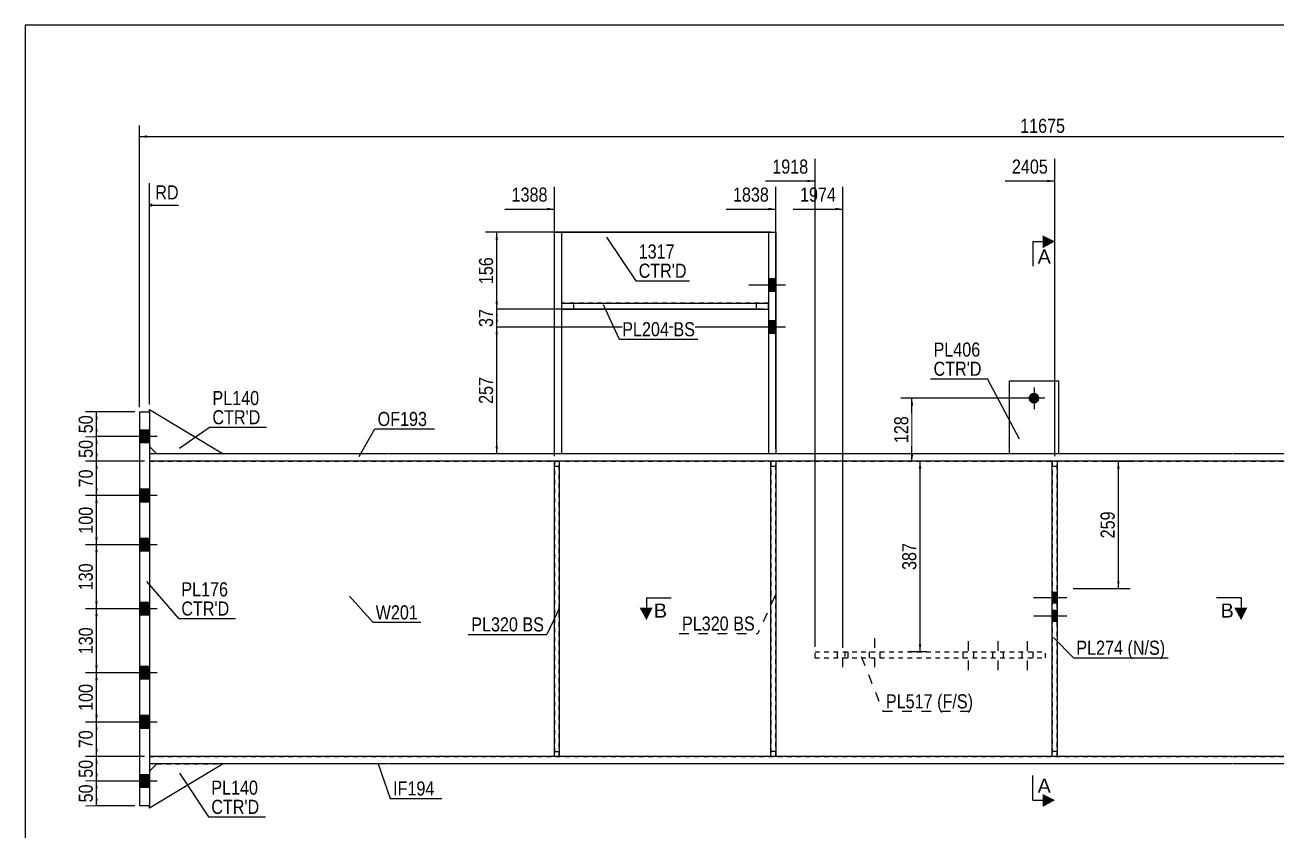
# Model space of a CAD drawing. Header units: millimetres. Extents: x -324 to 89, y -133 to 154.
# Drawn here: x -321.3 to -66.8, y -10.1 to 153.6 of the extents above; entities that cross this region are included whole.
import ezdxf

# ---------------------------------------------------------------- set-up
doc = ezdxf.new("R2010")
doc.units = ezdxf.units.MM
doc.linetypes.add('DXK_LINE_DOT1', pattern=[1.8814, 0.9407, -0.9407])
doc.linetypes.add('DXK_LINE_DOT2', pattern=[3.9198, 1.9599, -1.9599])
doc.styles.add('Arial', font='ARIAL.TTF', dxfattribs={"height": 0.2})
doc.styles.add('Arial Narrow', font='ARIALN.TTF', dxfattribs={"height": 0.2})

# ---------------------------------------------------------------- blocks, each defined once
blk = doc.blocks.new('Unknown-623359817-1210')
at = {"color": 5, "linetype": 'Continuous'}
for p, q in [((88.71, 153.61), (-321.29, 153.61)), ((-321.29, 153.61), (-321.29, -133.39))]:
    blk.add_line(p, q, dxfattribs=at)
blk = doc.blocks.new('Part-623359817-1456 - 1231')
at = {"color": 2, "linetype": 'Continuous'}
for p, q in [((-296, 66.5), (-296, 65)), ((-247.4, 66.5), (-296, 66.5)), ((-75.9, 66.5), (-247.3, 66.5)), ((-42.2, 66.5), (-75.8, 66.5)), ((-42.2, 65), (-42.2, 66.5)), ((-247.4, 65), (-296, 65)), ((-75.9, 65), (-247.3, 65)), ((-42.2, 65), (-75.8, 65))]:
    blk.add_line(p, q, dxfattribs=at)
blk = doc.blocks.new('Part-623359817-7496 - 1231')
at = {"color": 7, "linetype": 'DXK_LINE_DOT1'}
for p, q in [((-112.5, 65), (-112.5, 5)), ((-111.5, 5), (-111.5, 65))]:
    blk.add_line(p, q, dxfattribs=at)
blk = doc.blocks.new('Bolt-623359817-7500 - 1231')
at = {"linetype": 'Continuous'}
blk.add_hatch(color=3, dxfattribs=at).paths.add_polyline_path([(-116.2, 76.7, -1), (-116.2, 78.9, -1)])
at = {"color": 3, "linetype": 'Continuous'}
for p, q in [((-116.2, 80), (-116.2, 75.6)), ((-114, 77.8), (-118.4, 77.8))]:
    blk.add_line(p, q, dxfattribs=at)
blk = doc.blocks.new('Part-623359817-1272 - 1231')
at = {"color": 7, "linetype": 'DXK_LINE_DOT1'}
for p, q in [((-296, 65), (-296, 5)), ((-296, 65), (-247.4, 65)), ((-247.3, 65), (-75.9, 65)), ((-75.8, 65), (-12.2, 65)), ((-296, 5), (-247.4, 5)), ((-247.3, 5), (-75.9, 5)), ((-75.8, 5), (-12.2, 5))]:
    blk.add_line(p, q, dxfattribs=at)
blk = doc.blocks.new('Part-623359817-1256 - 1231')
at = {"color": 2, "linetype": 'Continuous'}
for p, q in [((-213.7, 66.5), (-213.7, 111.5)), ((-213.7, 111.5), (-168.7, 111.5)), ((-212.24, 111.5), (-212.24, 66.5)), ((-170.16, 111.5), (-170.16, 66.5)), ((-168.7, 111.5), (-168.7, 66.5))]:
    blk.add_line(p, q, dxfattribs=at)
at = {"color": 7, "linetype": 'DXK_LINE_DOT1'}
blk.add_line((-168.7, 66.5), (-213.7, 66.5), dxfattribs=at)
blk = doc.blocks.new('Part-623359817-1331 - 1231')
at = {"color": 2, "linetype": 'Continuous'}
for p, q in [((-281, 3.5), (-296, -5.5)), ((-294.5, 3.5), (-296, 2)), ((-296, -5.5), (-296, -5))]:
    blk.add_line(p, q, dxfattribs=at)
at = {"color": 7, "linetype": 'DXK_LINE_DOT1'}
for p, q in [((-294.5, 3.5), (-281, 3.5)), ((-296, 2), (-296, -5))]:
    blk.add_line(p, q, dxfattribs=at)
blk = doc.blocks.new('Part-623359817-1522 - 1231')
at = {"color": 2, "linetype": 'Continuous'}
for p, q in [((-296, 5), (-296, 3.5)), ((-247.4, 5), (-296, 5)), ((-247.4, 3.5), (-296, 3.5)), ((-75.9, 5), (-247.3, 5)), ((-75.9, 3.5), (-247.3, 3.5)), ((-42.2, 5), (-75.8, 5)), ((-42.2, 3.5), (-75.8, 3.5)), ((-42.2, 3.5), (-42.2, 5))]:
    blk.add_line(p, q, dxfattribs=at)
blk = doc.blocks.new('Bolt-623359817-1273 - 1231')
at = {"linetype": 'Continuous'}
for points in [[(-298, 71.3), (-298, 68.7), (-296, 68.7), (-296, 71.3)], [(-298, 71.3), (-298, 68.7), (-296, 68.7), (-296, 71.3)], [(-298, 59.3), (-298, 56.7), (-296, 56.7), (-296, 59.3)], [(-298, 59.3), (-298, 56.7), (-296, 56.7), (-296, 59.3)], [(-298, 49.3), (-298, 46.7), (-296, 46.7), (-296, 49.3)], [(-298, 49.3), (-298, 46.7), (-296, 46.7), (-296, 49.3)], [(-298, 36.3), (-298, 33.7), (-296, 33.7), (-296, 36.3)], [(-298, 36.3), (-298, 33.7), (-296, 33.7), (-296, 36.3)], [(-298, 23.3), (-298, 20.7), (-296, 20.7), (-296, 23.3)], [(-298, 23.3), (-298, 20.7), (-296, 20.7), (-296, 23.3)], [(-298, 13.3), (-298, 10.7), (-296, 10.7), (-296, 13.3)], [(-298, 13.3), (-298, 10.7), (-296, 10.7), (-296, 13.3)], [(-298, 1.3), (-298, -1.3), (-296, -1.3), (-296, 1.3)], [(-298, 1.3), (-298, -1.3), (-296, -1.3), (-296, 1.3)]]:
    blk.add_hatch(color=3, dxfattribs=at).paths.add_polyline_path(points)
at = {"color": 3, "linetype": 'Continuous'}
for p, q in [((-296, 71.3), (-298, 71.3)), ((-296, 71.3), (-298, 71.3)), ((-294.41, 70), (-305, 70)), ((-294.41, 70), (-305, 70)), ((-296, 68.7), (-298, 68.7)), ((-296, 68.7), (-298, 68.7)), ((-296, 59.3), (-298, 59.3)), ((-296, 59.3), (-298, 59.3)), ((-294.41, 58), (-305, 58)), ((-294.41, 58), (-305, 58)), ((-296, 56.7), (-298, 56.7)), ((-296, 56.7), (-298, 56.7)), ((-296, 49.3), (-298, 49.3)), ((-296, 49.3), (-298, 49.3)), ((-294.41, 48), (-305, 48)), ((-294.41, 48), (-305, 48)), ((-296, 46.7), (-298, 46.7)), ((-296, 46.7), (-298, 46.7)), ((-296, 36.3), (-298, 36.3)), ((-296, 36.3), (-298, 36.3)), ((-294.41, 35), (-305, 35)), ((-294.41, 35), (-305, 35)), ((-296, 33.7), (-298, 33.7)), ((-296, 33.7), (-298, 33.7)), ((-296, 23.3), (-298, 23.3)), ((-296, 23.3), (-298, 23.3)), ((-294.41, 22), (-305, 22)), ((-294.41, 22), (-305, 22)), ((-296, 20.7), (-298, 20.7)), ((-296, 20.7), (-298, 20.7)), ((-296, 13.3), (-298, 13.3)), ((-296, 13.3), (-298, 13.3)), ((-294.41, 12), (-305, 12)), ((-294.41, 12), (-305, 12)), ((-296, 10.7), (-298, 10.7)), ((-296, 10.7), (-298, 10.7)), ((-296, 1.3), (-298, 1.3)), ((-296, 1.3), (-298, 1.3)), ((-294.41, 0), (-305, 0)), ((-294.41, 0), (-305, 0)), ((-296, -1.3), (-298, -1.3)), ((-296, -1.3), (-298, -1.3))]:
    blk.add_line(p, q, dxfattribs=at)
blk = doc.blocks.new('Part-623359817-1390 - 1231')
at = {"color": 2, "linetype": 'Continuous'}
for p, q in [((-298, 75), (-296, 75)), ((-298, 75), (-298, -5)), ((-296, 75), (-296, -5)), ((-296, -5), (-298, -5))]:
    blk.add_line(p, q, dxfattribs=at)
blk = doc.blocks.new('Part-623359817-1326 - 1231')
at = {"color": 2, "linetype": 'Continuous'}
for p, q in [((-296, 75), (-296, 75.5)), ((-296, 75.5), (-281, 66.5)), ((-296, 68), (-294.5, 66.5))]:
    blk.add_line(p, q, dxfattribs=at)
at = {"color": 7, "linetype": 'DXK_LINE_DOT1'}
for p, q in [((-296, 75), (-296, 68)), ((-281, 66.5), (-294.5, 66.5))]:
    blk.add_line(p, q, dxfattribs=at)
blk = doc.blocks.new('Part-623359817-7497 - 1231')
at = {"color": 2, "linetype": 'Continuous'}
for p, q in [((-121.2, 66.5), (-121.2, 81.3)), ((-121.2, 81.3), (-111.2, 81.3)), ((-111.2, 81.3), (-111.2, 66.5))]:
    blk.add_line(p, q, dxfattribs=at)
at = {"color": 7, "linetype": 'DXK_LINE_DOT1'}
blk.add_line((-111.2, 66.5), (-121.2, 66.5), dxfattribs=at)
blk = doc.blocks.new('Part-623359817-1361 - 1231')
at = {"color": 2, "linetype": 'Continuous'}
for p, q in [((-169.7, 5), (-169.7, 65)), ((-168.7, 65), (-168.7, 5))]:
    blk.add_line(p, q, dxfattribs=at)
at = {"color": 7, "linetype": 'DXK_LINE_DOT1'}
for p, q in [((-169.7, 64), (-168.7, 64)), ((-168.7, 6), (-169.7, 6))]:
    blk.add_line(p, q, dxfattribs=at)
blk = doc.blocks.new('Part-623359817-1412 - 1231')
at = {"color": 2, "linetype": 'Continuous'}
for p, q in [((-212.24, 97.1), (-170.16, 97.1)), ((-212.24, 95.9), (-170.16, 95.9))]:
    blk.add_line(p, q, dxfattribs=at)
at = {"color": 7, "linetype": 'DXK_LINE_DOT1'}
for p, q in [((-212.24, 97.1), (-212.24, 95.9)), ((-209.74, 95.9), (-209.74, 97.1)), ((-172.66, 97.1), (-172.66, 95.9)), ((-170.16, 95.9), (-170.16, 97.1))]:
    blk.add_line(p, q, dxfattribs=at)
blk = doc.blocks.new('Part-623359817-1434 - 1231')
at = {"color": 7, "linetype": 'DXK_LINE_DOT1'}
for p, q in [((-170.16, 97.1), (-212.24, 97.1)), ((-212.24, 95.9), (-170.16, 95.9))]:
    blk.add_line(p, q, dxfattribs=at)
blk = doc.blocks.new('Bolt-623359817-7498 - 1231')
at = {"linetype": 'Continuous'}
for points in [[(-112.5, 38.32), (-112.5, 36.12), (-111.5, 36.12), (-111.5, 38.32)], [(-112.5, 34.64), (-112.5, 32.44), (-111.5, 32.44), (-111.5, 34.64)]]:
    blk.add_hatch(color=3, dxfattribs=at).paths.add_polyline_path(points)
at = {"color": 3, "linetype": 'Continuous'}
for p, q in [((-111.5, 38.32), (-112.5, 38.32)), ((-109.5, 37.22), (-116.3, 37.22)), ((-111.5, 36.12), (-112.5, 36.12)), ((-109.5, 33.54), (-116.3, 33.54)), ((-111.5, 34.64), (-112.5, 34.64)), ((-111.5, 32.44), (-112.5, 32.44))]:
    blk.add_line(p, q, dxfattribs=at)
blk = doc.blocks.new('Part-623359817-2888 - 1231')
at = {"color": 2, "linetype": 'Continuous'}
for p, q in [((-112.5, 5), (-112.5, 65)), ((-111.5, 65), (-111.5, 5))]:
    blk.add_line(p, q, dxfattribs=at)
at = {"color": 7, "linetype": 'DXK_LINE_DOT1'}
for p, q in [((-112.5, 64), (-111.5, 64)), ((-111.5, 6), (-112.5, 6))]:
    blk.add_line(p, q, dxfattribs=at)
blk = doc.blocks.new('Bolt-623359817-1595 - 1231')
at = {"linetype": 'Continuous'}
for points in [[(-170.16, 102.05), (-170.16, 99.45), (-168.7, 99.45), (-168.7, 102.05)], [(-170.16, 93.55), (-170.16, 90.95), (-168.7, 90.95), (-168.7, 93.55)]]:
    blk.add_hatch(color=3, dxfattribs=at).paths.add_polyline_path(points)
at = {"color": 3, "linetype": 'Continuous'}
for p, q in [((-168.7, 102.05), (-170.16, 102.05)), ((-166.7, 100.75), (-174.2, 100.75)), ((-168.7, 99.45), (-170.16, 99.45)), ((-166.7, 92.25), (-174.2, 92.25)), ((-168.7, 93.55), (-170.16, 93.55)), ((-168.7, 90.95), (-170.16, 90.95))]:
    blk.add_line(p, q, dxfattribs=at)
blk = doc.blocks.new('Bolt-623359817-2895 - 1231')
at = {"color": 3, "linetype": 'DXK_LINE_DOT2'}
for p, q in [((-155.07, 23.16), (-155.07, 29.96)), ((-148.55, 23.16), (-148.55, 29.96)), ((-156.17, 25.06), (-156.17, 26.26)), ((-153.97, 25.06), (-153.97, 26.26)), ((-149.65, 25.06), (-149.65, 26.26)), ((-147.45, 25.06), (-147.45, 26.26))]:
    blk.add_line(p, q, dxfattribs=at)
blk = doc.blocks.new('Part-623359817-1566 - 1231')
at = {"color": 7, "linetype": 'DXK_LINE_DOT1'}
for p, q in [((-213.7, 65), (-213.7, 5)), ((-213.7, 64), (-212.7, 64)), ((-212.7, 5), (-212.7, 65)), ((-213.7, 6), (-212.7, 6))]:
    blk.add_line(p, q, dxfattribs=at)
blk = doc.blocks.new('Part-623359817-1588 - 1231')
at = {"color": 2, "linetype": 'Continuous'}
for p, q in [((-213.7, 5), (-213.7, 65)), ((-212.7, 65), (-212.7, 5))]:
    blk.add_line(p, q, dxfattribs=at)
blk = doc.blocks.new('Part-623359817-1593 - 1231')
at = {"color": 7, "linetype": 'DXK_LINE_DOT1'}
for p, q in [((-169.7, 65), (-169.7, 5)), ((-168.7, 5), (-168.7, 65))]:
    blk.add_line(p, q, dxfattribs=at)
blk = doc.blocks.new('Bolt-623359817-1594 - 1231')
at = {"linetype": 'Continuous'}
for points in [[(-170.16, 102.05), (-170.16, 99.45), (-168.7, 99.45), (-168.7, 102.05)], [(-170.16, 93.55), (-170.16, 90.95), (-168.7, 90.95), (-168.7, 93.55)]]:
    blk.add_hatch(color=3, dxfattribs=at).paths.add_polyline_path(points)
at = {"color": 3, "linetype": 'Continuous'}
for p, q in [((-168.7, 102.05), (-170.16, 102.05)), ((-166.7, 100.75), (-174.2, 100.75)), ((-168.7, 99.45), (-170.16, 99.45)), ((-166.7, 92.25), (-174.2, 92.25)), ((-168.7, 93.55), (-170.16, 93.55)), ((-168.7, 90.95), (-170.16, 90.95))]:
    blk.add_line(p, q, dxfattribs=at)
blk = doc.blocks.new('Part-623359817-2891 - 1231')
at = {"color": 7, "linetype": 'DXK_LINE_DOT1'}
for p, q in [((-160.71, 25.06), (-160.71, 26.26)), ((-160.71, 26.26), (-113.89, 26.26)), ((-154.65, 26.26), (-154.65, 25.06)), ((-113.89, 25.06), (-113.89, 26.26)), ((-160.71, 25.06), (-113.89, 25.06))]:
    blk.add_line(p, q, dxfattribs=at)
blk = doc.blocks.new('Bolt-623359817-2896 - 1231')
at = {"color": 3, "linetype": 'DXK_LINE_DOT2'}
for p, q in [((-129.5, 22.56), (-129.5, 29.36)), ((-123.5, 22.56), (-123.5, 29.36)), ((-117.5, 22.56), (-117.5, 29.36)), ((-130.6, 25.06), (-130.6, 26.26)), ((-128.4, 25.06), (-128.4, 26.26)), ((-124.6, 25.06), (-124.6, 26.26)), ((-122.4, 25.06), (-122.4, 26.26)), ((-118.6, 25.06), (-118.6, 26.26)), ((-116.4, 25.06), (-116.4, 26.26))]:
    blk.add_line(p, q, dxfattribs=at)
blk = doc.blocks.new('Bolt-623359817-7499 - 1231')
at = {"color": 3, "linetype": 'DXK_LINE_DOT2'}
for p, q in [((-111.5, 38.32), (-112.5, 38.32)), ((-109.5, 37.22), (-116.3, 37.22)), ((-111.5, 36.12), (-112.5, 36.12)), ((-109.5, 33.54), (-116.3, 33.54)), ((-111.5, 34.64), (-112.5, 34.64)), ((-111.5, 32.44), (-112.5, 32.44))]:
    blk.add_line(p, q, dxfattribs=at)
blk = doc.blocks.new('StraightDimension-623359817-5994 - 1231')
at = {"linetype": 'Continuous'}
for points in [[(-225.66, 90.75), (-225.41, 92.25), (-225.16, 90.75)], [(-225.16, 68), (-225.41, 66.5), (-225.66, 68)]]:
    blk.add_hatch(color=7, dxfattribs=at).paths.add_polyline_path(points)
at = {"color": 7, "linetype": 'Continuous'}
for p, q in [((-166.93, 92.25), (-227.66, 92.25)), ((-225.41, 66.5), (-225.41, 92.25)), ((-157.57, 66.5), (-227.66, 66.5))]:
    blk.add_line(p, q, dxfattribs=at)
at = {"color": 0}
blk.add_wipeout([(-225.56, 82.72), (-229.76, 82.72), (-229.76, 76.03), (-225.56, 76.03)], dxfattribs=at)
at = {"color": 3, "style": 'Arial Narrow'}
blk.add_text('257', height=2.863, rotation=90.0002, dxfattribs=at).set_placement((-226.16, 76.63))
blk = doc.blocks.new('StraightDimension-623359817-4841 - 1231')
at = {"linetype": 'Continuous'}
for points in [[(-307.02, 56.5), (-306.77, 58), (-306.52, 56.5)], [(-306.52, 49.5), (-306.77, 48), (-307.02, 49.5)]]:
    blk.add_hatch(color=7, dxfattribs=at).paths.add_polyline_path(points)
at = {"color": 7, "linetype": 'Continuous'}
for p, q in [((-297, 58), (-309.02, 58)), ((-306.77, 48), (-306.77, 58)), ((-297, 48), (-309.02, 48))]:
    blk.add_line(p, q, dxfattribs=at)
at = {"color": 0}
blk.add_wipeout([(-306.92, 56.34), (-311.12, 56.34), (-311.12, 49.66), (-306.92, 49.66)], dxfattribs=at)
at = {"color": 3, "style": 'Arial Narrow'}
blk.add_text('100', height=2.863, rotation=90.0002, dxfattribs=at).set_placement((-307.52, 50.26))
blk = doc.blocks.new('StraightDimension-623359817-4839 - 1231')
at = {"linetype": 'Continuous'}
for points in [[(-307.02, 68.5), (-306.77, 70), (-306.52, 68.5)], [(-306.52, 66.5), (-306.77, 65), (-307.02, 66.5)]]:
    blk.add_hatch(color=7, dxfattribs=at).paths.add_polyline_path(points)
at = {"color": 7, "linetype": 'Continuous'}
for p, q in [((-297, 70), (-309.02, 70)), ((-306.77, 65), (-306.77, 70)), ((-297, 65), (-309.02, 65))]:
    blk.add_line(p, q, dxfattribs=at)
at = {"color": 0}
blk.add_wipeout([(-306.92, 69.93), (-311.12, 69.93), (-311.12, 65.07), (-306.92, 65.07)], dxfattribs=at)
at = {"color": 3, "style": 'Arial Narrow'}
blk.add_text('50', height=2.863, rotation=90.0002, dxfattribs=at).set_placement((-307.52, 65.67))
blk = doc.blocks.new('StraightDimension-623359817-4844 - 1231')
at = {"linetype": 'Continuous'}
for points in [[(-307.02, 20.5), (-306.77, 22), (-306.52, 20.5)], [(-306.52, 13.5), (-306.77, 12), (-307.02, 13.5)]]:
    blk.add_hatch(color=7, dxfattribs=at).paths.add_polyline_path(points)
at = {"color": 7, "linetype": 'Continuous'}
for p, q in [((-297, 22), (-309.02, 22)), ((-306.77, 12), (-306.77, 22)), ((-297, 12), (-309.02, 12))]:
    blk.add_line(p, q, dxfattribs=at)
at = {"color": 0}
blk.add_wipeout([(-306.92, 20.34), (-311.12, 20.34), (-311.12, 13.66), (-306.92, 13.66)], dxfattribs=at)
at = {"color": 3, "style": 'Arial Narrow'}
blk.add_text('100', height=2.863, rotation=90.0002, dxfattribs=at).set_placement((-307.52, 14.26))
blk = doc.blocks.new('StraightDimension-623359817-4842 - 1231')
at = {"linetype": 'Continuous'}
for points in [[(-307.02, 46.5), (-306.77, 48), (-306.52, 46.5)], [(-306.52, 36.5), (-306.77, 35), (-307.02, 36.5)]]:
    blk.add_hatch(color=7, dxfattribs=at).paths.add_polyline_path(points)
at = {"color": 7, "linetype": 'Continuous'}
for p, q in [((-297, 48), (-309.02, 48)), ((-306.77, 35), (-306.77, 48)), ((-297, 35), (-309.02, 35))]:
    blk.add_line(p, q, dxfattribs=at)
at = {"color": 0}
blk.add_wipeout([(-306.92, 44.84), (-311.12, 44.84), (-311.12, 38.16), (-306.92, 38.16)], dxfattribs=at)
at = {"color": 3, "style": 'Arial Narrow'}
blk.add_text('130', height=2.863, rotation=90.0002, dxfattribs=at).set_placement((-307.52, 38.76))
blk = doc.blocks.new('StraightDimension-623359817-4838 - 1231')
at = {"linetype": 'Continuous'}
for points in [[(-307.02, 73.5), (-306.77, 75), (-306.52, 73.5)], [(-306.52, 71.5), (-306.77, 70), (-307.02, 71.5)]]:
    blk.add_hatch(color=7, dxfattribs=at).paths.add_polyline_path(points)
at = {"color": 7, "linetype": 'Continuous'}
for p, q in [((-299, 75), (-309.02, 75)), ((-306.77, 70), (-306.77, 75)), ((-297, 70), (-309.02, 70))]:
    blk.add_line(p, q, dxfattribs=at)
at = {"color": 0}
blk.add_wipeout([(-306.92, 74.93), (-311.12, 74.93), (-311.12, 70.07), (-306.92, 70.07)], dxfattribs=at)
at = {"color": 3, "style": 'Arial Narrow'}
blk.add_text('50', height=2.863, rotation=90.0002, dxfattribs=at).set_placement((-307.52, 70.67))
blk = doc.blocks.new('StraightDimension-623359817-4840 - 1231')
at = {"linetype": 'Continuous'}
for points in [[(-307.02, 63.5), (-306.77, 65), (-306.52, 63.5)], [(-306.52, 59.5), (-306.77, 58), (-307.02, 59.5)]]:
    blk.add_hatch(color=7, dxfattribs=at).paths.add_polyline_path(points)
at = {"color": 7, "linetype": 'Continuous'}
for p, q in [((-297, 65), (-309.02, 65)), ((-306.77, 58), (-306.77, 65)), ((-297, 58), (-309.02, 58))]:
    blk.add_line(p, q, dxfattribs=at)
at = {"color": 0}
blk.add_wipeout([(-306.92, 63.93), (-311.12, 63.93), (-311.12, 59.07), (-306.92, 59.07)], dxfattribs=at)
at = {"color": 3, "style": 'Arial Narrow'}
blk.add_text('70', height=2.863, rotation=90.0002, dxfattribs=at).set_placement((-307.52, 59.67))
blk = doc.blocks.new('StraightDimension-623359817-4843 - 1231')
at = {"linetype": 'Continuous'}
for points in [[(-307.02, 33.5), (-306.77, 35), (-306.52, 33.5)], [(-306.52, 23.5), (-306.77, 22), (-307.02, 23.5)]]:
    blk.add_hatch(color=7, dxfattribs=at).paths.add_polyline_path(points)
at = {"color": 7, "linetype": 'Continuous'}
for p, q in [((-297, 35), (-309.02, 35)), ((-306.77, 22), (-306.77, 35)), ((-297, 22), (-309.02, 22))]:
    blk.add_line(p, q, dxfattribs=at)
at = {"color": 0}
blk.add_wipeout([(-306.92, 31.84), (-311.12, 31.84), (-311.12, 25.16), (-306.92, 25.16)], dxfattribs=at)
at = {"color": 3, "style": 'Arial Narrow'}
blk.add_text('130', height=2.863, rotation=90.0002, dxfattribs=at).set_placement((-307.52, 25.76))
blk = doc.blocks.new('StraightDimension-623359817-4845 - 1231')
at = {"linetype": 'Continuous'}
for points in [[(-307.02, 10.5), (-306.77, 12), (-306.52, 10.5)], [(-306.52, 6.5), (-306.77, 5), (-307.02, 6.5)]]:
    blk.add_hatch(color=7, dxfattribs=at).paths.add_polyline_path(points)
at = {"color": 7, "linetype": 'Continuous'}
for p, q in [((-297, 12), (-309.02, 12)), ((-306.77, 5), (-306.77, 12)), ((-297, 5), (-309.02, 5))]:
    blk.add_line(p, q, dxfattribs=at)
at = {"color": 0}
blk.add_wipeout([(-306.92, 10.93), (-311.12, 10.93), (-311.12, 6.07), (-306.92, 6.07)], dxfattribs=at)
at = {"color": 3, "style": 'Arial Narrow'}
blk.add_text('70', height=2.863, rotation=90.0002, dxfattribs=at).set_placement((-307.52, 6.67))
blk = doc.blocks.new('StraightDimension-623359817-4846 - 1231')
at = {"linetype": 'Continuous'}
for points in [[(-307.02, 3.5), (-306.77, 5), (-306.52, 3.5)], [(-306.52, 1.5), (-306.77, 0), (-307.02, 1.5)]]:
    blk.add_hatch(color=7, dxfattribs=at).paths.add_polyline_path(points)
at = {"color": 7, "linetype": 'Continuous'}
for p, q in [((-297, 5), (-309.02, 5)), ((-306.77, 0), (-306.77, 5)), ((-297, 0), (-309.02, 0))]:
    blk.add_line(p, q, dxfattribs=at)
at = {"color": 0}
blk.add_wipeout([(-306.92, 4.93), (-311.12, 4.93), (-311.12, 0.07), (-306.92, 0.07)], dxfattribs=at)
at = {"color": 3, "style": 'Arial Narrow'}
blk.add_text('50', height=2.863, rotation=90.0002, dxfattribs=at).set_placement((-307.52, 0.67))
blk = doc.blocks.new('StraightDimension-623359817-4847 - 1231')
at = {"linetype": 'Continuous'}
for points in [[(-307.02, -1.5), (-306.77, 0), (-306.52, -1.5)], [(-306.52, -3.5), (-306.77, -5), (-307.02, -3.5)]]:
    blk.add_hatch(color=7, dxfattribs=at).paths.add_polyline_path(points)
at = {"color": 7, "linetype": 'Continuous'}
for p, q in [((-297, 0), (-309.02, 0)), ((-306.77, -5), (-306.77, 0)), ((-299, -5), (-309.02, -5))]:
    blk.add_line(p, q, dxfattribs=at)
at = {"color": 0}
blk.add_wipeout([(-306.92, -0.07), (-311.12, -0.07), (-311.12, -4.93), (-306.92, -4.93)], dxfattribs=at)
at = {"color": 3, "style": 'Arial Narrow'}
blk.add_text('50', height=2.863, rotation=90.0002, dxfattribs=at).set_placement((-307.52, -4.33))
blk = doc.blocks.new('StraightDimension-623359817-4984 - 1231')
at = {"linetype": 'Continuous'}
for points in [[(-139.62, 63.5), (-139.37, 65), (-139.12, 63.5)], [(-139.12, 27.76), (-139.37, 26.26), (-139.62, 27.76)]]:
    blk.add_hatch(color=7, dxfattribs=at).paths.add_polyline_path(points)
at = {"color": 7, "linetype": 'Continuous'}
for p, q in [((-138.07, 65), (-141.62, 65)), ((-139.37, 26.26), (-139.37, 65)), ((-138.07, 26.26), (-141.62, 26.26))]:
    blk.add_line(p, q, dxfattribs=at)
at = {"color": 0}
blk.add_wipeout([(-139.52, 48.97), (-143.72, 48.97), (-143.72, 42.29), (-139.52, 42.29)], dxfattribs=at)
at = {"color": 3, "style": 'Arial Narrow'}
blk.add_text('387', height=2.863, rotation=90.0002, dxfattribs=at).set_placement((-140.12, 42.89))
blk = doc.blocks.new('StraightDimension-623359817-5034 - 1231')
at = {"linetype": 'Continuous'}
for points in [[(-99.3, 63.5), (-99.05, 65), (-98.8, 63.5)], [(-98.8, 40.62), (-99.05, 39.12), (-99.3, 40.62)]]:
    blk.add_hatch(color=7, dxfattribs=at).paths.add_polyline_path(points)
at = {"color": 7, "linetype": 'Continuous'}
for p, q in [((-102.1, 65), (-96.65, 65)), ((-99.05, 39.12), (-99.05, 65)), ((-108.25, 39.12), (-96.65, 39.12))]:
    blk.add_line(p, q, dxfattribs=at)
at = {"color": 0}
blk.add_wipeout([(-99.2, 55.4), (-103.4, 55.4), (-103.4, 48.72), (-99.2, 48.72)], dxfattribs=at)
at = {"color": 3, "style": 'Arial Narrow'}
blk.add_text('259', height=2.863, rotation=90.0002, dxfattribs=at).set_placement((-99.8, 49.32))
blk = doc.blocks.new('StraightDimension-623359817-5891 - 1231')
at = {"linetype": 'Continuous'}
blk.add_hatch(color=7, dxfattribs=at).paths.add_polyline_path([(-296.5, 130.7), (-298, 130.95), (-296.5, 131.2)])
at = {"color": 7, "linetype": 'Continuous'}
for p, q in [((-298, 76), (-298, 133.2)), ((-298, 130.95), (69.1, 130.95))]:
    blk.add_line(p, q, dxfattribs=at)
at = {"color": 0}
blk.add_wipeout([(-109.28, 131.1), (-109.28, 135.3), (-119.62, 135.3), (-119.62, 131.1)], dxfattribs=at)
at = {"color": 3, "style": 'Arial Narrow'}
blk.add_text('11675', height=2.863, dxfattribs=at).set_placement((-119.02, 131.7))
blk = doc.blocks.new('StraightDimension-623359817-5992 - 1231')
at = {"linetype": 'Continuous'}
for points in [[(-225.66, 110), (-225.41, 111.5), (-225.16, 110)], [(-225.16, 97.4), (-225.41, 95.9), (-225.66, 97.4)]]:
    blk.add_hatch(color=7, dxfattribs=at).paths.add_polyline_path(points)
at = {"color": 7, "linetype": 'Continuous'}
for p, q in [((-169.7, 111.5), (-227.66, 111.5)), ((-225.41, 95.9), (-225.41, 111.5)), ((-171.16, 95.9), (-227.66, 95.9))]:
    blk.add_line(p, q, dxfattribs=at)
at = {"color": 0}
blk.add_wipeout([(-225.56, 107.04), (-229.76, 107.04), (-229.76, 100.36), (-225.56, 100.36)], dxfattribs=at)
at = {"color": 3, "style": 'Arial Narrow'}
blk.add_text('156', height=2.863, rotation=90.0002, dxfattribs=at).set_placement((-226.16, 100.96))
blk = doc.blocks.new('StraightDimension-623359817-5993 - 1231')
at = {"linetype": 'Continuous'}
for points in [[(-225.66, 94.4), (-225.41, 95.9), (-225.16, 94.4)], [(-225.16, 93.75), (-225.41, 92.25), (-225.66, 93.75)]]:
    blk.add_hatch(color=7, dxfattribs=at).paths.add_polyline_path(points)
at = {"color": 7, "linetype": 'Continuous'}
for p, q in [((-171.16, 95.9), (-227.66, 95.9)), ((-225.41, 92.25), (-225.41, 95.9)), ((-166.93, 92.25), (-227.66, 92.25))]:
    blk.add_line(p, q, dxfattribs=at)
at = {"color": 0}
blk.add_wipeout([(-225.56, 96.5), (-229.76, 96.5), (-229.76, 91.65), (-225.56, 91.65)], dxfattribs=at)
at = {"color": 3, "style": 'Arial Narrow'}
blk.add_text('37', height=2.863, rotation=90.0002, dxfattribs=at).set_placement((-226.16, 92.25))
blk = doc.blocks.new('StraightDimension-623359817-7423 - 1231')
at = {"linetype": 'Continuous'}
blk.add_hatch(color=7, dxfattribs=at).paths.add_polyline_path([(-113.5, 122.18), (-112, 121.93), (-113.5, 121.68)])
at = {"color": 7, "linetype": 'Continuous'}
for p, q in [((-112, 66), (-112, 126.43)), ((-122.06, 121.93), (-112, 121.93))]:
    blk.add_line(p, q, dxfattribs=at)
at = {"color": 0}
blk.add_wipeout([(-112.78, 122.83), (-112.78, 127.03), (-121.29, 127.03), (-121.29, 122.83)], dxfattribs=at)
at = {"color": 3, "style": 'Arial Narrow'}
blk.add_text('2405', height=2.863, dxfattribs=at).set_placement((-120.69, 123.43))
blk = doc.blocks.new('StraightDimension-623359817-7425 - 1231')
at = {"linetype": 'Continuous'}
blk.add_hatch(color=7, dxfattribs=at).paths.add_polyline_path([(-156.57, 116.48), (-155.07, 116.23), (-156.57, 115.98)])
at = {"color": 7, "linetype": 'Continuous'}
for p, q in [((-155.07, 27.26), (-155.07, 120.73)), ((-165.14, 116.23), (-155.07, 116.23))]:
    blk.add_line(p, q, dxfattribs=at)
at = {"color": 0}
blk.add_wipeout([(-155.85, 117.13), (-155.85, 121.33), (-164.36, 121.33), (-164.36, 117.13)], dxfattribs=at)
at = {"color": 3, "style": 'Arial Narrow'}
blk.add_text('1974', height=2.863, dxfattribs=at).set_placement((-163.76, 117.73))
blk = doc.blocks.new('StraightDimension-623359817-7426 - 1231')
at = {"linetype": 'Continuous'}
blk.add_hatch(color=7, dxfattribs=at).paths.add_polyline_path([(-162.21, 122.18), (-160.71, 121.93), (-162.21, 121.68)])
at = {"color": 7, "linetype": 'Continuous'}
for p, q in [((-160.71, 27.26), (-160.71, 126.43)), ((-170.78, 121.93), (-160.71, 121.93))]:
    blk.add_line(p, q, dxfattribs=at)
at = {"color": 0}
blk.add_wipeout([(-161.49, 122.83), (-161.49, 127.03), (-170, 127.03), (-170, 122.83)], dxfattribs=at)
at = {"color": 3, "style": 'Arial Narrow'}
blk.add_text('1918', height=2.863, dxfattribs=at).set_placement((-169.4, 123.43))
blk = doc.blocks.new('StraightDimension-623359817-7427 - 1231')
at = {"linetype": 'Continuous'}
blk.add_hatch(color=7, dxfattribs=at).paths.add_polyline_path([(-170.2, 116.48), (-168.7, 116.23), (-170.2, 115.98)])
at = {"color": 7, "linetype": 'Continuous'}
for p, q in [((-168.7, 67.5), (-168.7, 120.73)), ((-178.76, 116.23), (-168.7, 116.23))]:
    blk.add_line(p, q, dxfattribs=at)
at = {"color": 0}
blk.add_wipeout([(-169.47, 117.13), (-169.47, 121.33), (-177.99, 121.33), (-177.99, 117.13)], dxfattribs=at)
at = {"color": 3, "style": 'Arial Narrow'}
blk.add_text('1838', height=2.863, dxfattribs=at).set_placement((-177.39, 117.73))
blk = doc.blocks.new('StraightDimension-623359817-7428 - 1231')
at = {"linetype": 'Continuous'}
blk.add_hatch(color=7, dxfattribs=at).paths.add_polyline_path([(-215.2, 116.48), (-213.7, 116.23), (-215.2, 115.98)])
at = {"color": 7, "linetype": 'Continuous'}
for p, q in [((-213.7, 66), (-213.7, 120.73)), ((-223.76, 116.23), (-213.7, 116.23))]:
    blk.add_line(p, q, dxfattribs=at)
at = {"color": 0, "linetype": 'Continuous'}
blk.add_wipeout([(-289.47, 117.58), (-289.47, 121.78), (-295.41, 121.78), (-295.41, 117.58)], dxfattribs=at)
at = {"color": 7, "linetype": 'Continuous'}
for p, q in [((-296, 76.5), (-296, 121.48)), ((-295.5, 117.23), (-296, 116.98)), ((-295.5, 116.73), (-296, 116.98)), ((-290.07, 116.98), (-296, 116.98))]:
    blk.add_line(p, q, dxfattribs=at)
at = {"color": 3, "linetype": 'Continuous', "style": 'Arial Narrow'}
blk.add_text('RD', height=2.863, dxfattribs=at).set_placement((-294.81, 118.18))
at = {"color": 0}
blk.add_wipeout([(-214.48, 117.13), (-214.48, 121.33), (-222.99, 121.33), (-222.99, 117.13)], dxfattribs=at)
at = {"color": 3, "style": 'Arial Narrow'}
blk.add_text('1388', height=2.863, dxfattribs=at).set_placement((-222.39, 117.73))
blk = doc.blocks.new('StraightDimension-623359817-7694 - 1231')
at = {"linetype": 'Continuous'}
for points in [[(-141.25, 76.3), (-141, 77.8), (-140.75, 76.3)], [(-140.75, 66.5), (-141, 65), (-141.25, 66.5)]]:
    blk.add_hatch(color=7, dxfattribs=at).paths.add_polyline_path(points)
at = {"color": 7, "linetype": 'Continuous'}
for p, q in [((-117.2, 77.8), (-143.25, 77.8)), ((-141, 65), (-141, 77.8)), ((-117.2, 65), (-143.25, 65))]:
    blk.add_line(p, q, dxfattribs=at)
at = {"color": 0}
blk.add_wipeout([(-141.15, 74.74), (-145.35, 74.74), (-145.35, 68.06), (-141.15, 68.06)], dxfattribs=at)
at = {"color": 3, "style": 'Arial Narrow'}
blk.add_text('128', height=2.863, rotation=90.0002, dxfattribs=at).set_placement((-141.75, 68.66))
blk = doc.blocks.new('Mark-623359817-1251 - 1231')
at = {"color": 0}
blk.add_wipeout([(-189.25, 106.17), (-189.25, 109.17), (-196.56, 109.17), (-196.56, 106.17)], dxfattribs=at)
blk.add_wipeout([(-189.25, 106.17), (-189.25, 109.17), (-196.56, 109.17), (-196.56, 106.17)], dxfattribs=at)
blk.add_wipeout([(-186.81, 102.27), (-186.81, 105.27), (-196.56, 105.27), (-196.56, 102.27)], dxfattribs=at)
blk.add_wipeout([(-186.81, 102.27), (-186.81, 105.27), (-196.56, 105.27), (-196.56, 102.27)], dxfattribs=at)
at = {"color": 7, "linetype": 'Continuous'}
for p, q in [((-203.1, 110.52), (-197.16, 101.67)), ((-197.16, 101.67), (-186.21, 101.67))]:
    blk.add_line(p, q, dxfattribs=at)
at = {"color": 3, "style": 'Arial Narrow'}
blk.add_text('1317', height=2.863, dxfattribs=at).set_placement((-196.56, 106.17))
at = {"color": 1, "style": 'Arial Narrow'}
blk.add_text("CTR'D", height=2.863, dxfattribs=at).set_placement((-196.56, 102.27))
blk = doc.blocks.new('Mark-623359817-1268 - 1231')
at = {"color": 0}
blk.add_wipeout([(-241.43, 32.86), (-241.43, 35.86), (-250.02, 35.86), (-250.02, 32.86)], dxfattribs=at)
blk.add_wipeout([(-241.43, 32.86), (-241.43, 35.86), (-250.02, 35.86), (-250.02, 32.86)], dxfattribs=at)
at = {"color": 7, "linetype": 'Continuous'}
for p, q in [((-255.37, 37.58), (-250.62, 32.26)), ((-250.62, 32.26), (-240.83, 32.26))]:
    blk.add_line(p, q, dxfattribs=at)
at = {"color": 3, "style": 'Arial Narrow'}
blk.add_text('W201', height=2.863, dxfattribs=at).set_placement((-250.02, 32.86))
blk = doc.blocks.new('Mark-623359817-1386 - 1231')
at = {"color": 0}
blk.add_wipeout([(-280.02, 37.53), (-280.02, 40.53), (-289.52, 40.53), (-289.52, 37.53)], dxfattribs=at)
blk.add_wipeout([(-280.02, 37.53), (-280.02, 40.53), (-289.52, 40.53), (-289.52, 37.53)], dxfattribs=at)
blk.add_wipeout([(-279.77, 33.63), (-279.77, 36.63), (-289.52, 36.63), (-289.52, 33.63)], dxfattribs=at)
blk.add_wipeout([(-279.77, 33.63), (-279.77, 36.63), (-289.52, 36.63), (-289.52, 33.63)], dxfattribs=at)
at = {"color": 7, "linetype": 'Continuous'}
for p, q in [((-296.57, 40.54), (-290.12, 33.03)), ((-290.12, 33.03), (-278.52, 33.03))]:
    blk.add_line(p, q, dxfattribs=at)
at = {"color": 3, "style": 'Arial Narrow'}
blk.add_text('PL176', height=2.863, dxfattribs=at).set_placement((-289.52, 37.53))
at = {"color": 1, "style": 'Arial Narrow'}
blk.add_text("CTR'D", height=2.863, dxfattribs=at).set_placement((-289.52, 33.63))
blk = doc.blocks.new('Mark-623359817-1322 - 1231')
at = {"color": 0}
blk.add_wipeout([(-273.7, 76.4), (-273.7, 79.4), (-283.2, 79.4), (-283.2, 76.4)], dxfattribs=at)
blk.add_wipeout([(-273.7, 76.4), (-273.7, 79.4), (-283.2, 79.4), (-283.2, 76.4)], dxfattribs=at)
blk.add_wipeout([(-273.45, 72.5), (-273.45, 75.5), (-283.2, 75.5), (-283.2, 72.5)], dxfattribs=at)
blk.add_wipeout([(-273.45, 72.5), (-273.45, 75.5), (-283.2, 75.5), (-283.2, 72.5)], dxfattribs=at)
at = {"color": 7, "linetype": 'Continuous'}
for p, q in [((-289.9, 67.67), (-283.8, 71.9)), ((-283.8, 71.9), (-272.2, 71.9))]:
    blk.add_line(p, q, dxfattribs=at)
at = {"color": 3, "style": 'Arial Narrow'}
blk.add_text('PL140', height=2.863, dxfattribs=at).set_placement((-283.2, 76.4))
at = {"color": 1, "style": 'Arial Narrow'}
blk.add_text("CTR'D", height=2.863, dxfattribs=at).set_placement((-283.2, 72.5))
blk = doc.blocks.new('Mark-623359817-1518 - 1231')
at = {"color": 0}
blk.add_wipeout([(-238.07, -2.92), (-238.07, 0.08), (-246.47, 0.08), (-246.47, -2.92)], dxfattribs=at)
blk.add_wipeout([(-238.07, -2.92), (-238.07, 0.08), (-246.47, 0.08), (-246.47, -2.92)], dxfattribs=at)
at = {"color": 7, "linetype": 'Continuous'}
for p, q in [((-249.53, 3.5), (-247.07, -3.52)), ((-247.07, -3.52), (-236.57, -3.52))]:
    blk.add_line(p, q, dxfattribs=at)
at = {"color": 3, "style": 'Arial Narrow'}
blk.add_text('IF194', height=2.863, dxfattribs=at).set_placement((-246.47, -2.92))
blk = doc.blocks.new('Mark-623359817-1327 - 1231')
at = {"color": 0}
blk.add_wipeout([(-273.93, -2.76), (-273.93, 0.24), (-283.43, 0.24), (-283.43, -2.76)], dxfattribs=at)
blk.add_wipeout([(-273.93, -2.76), (-273.93, 0.24), (-283.43, 0.24), (-283.43, -2.76)], dxfattribs=at)
blk.add_wipeout([(-273.68, -6.66), (-273.68, -3.66), (-283.43, -3.66), (-283.43, -6.66)], dxfattribs=at)
blk.add_wipeout([(-273.68, -6.66), (-273.68, -3.66), (-283.43, -3.66), (-283.43, -6.66)], dxfattribs=at)
at = {"color": 7, "linetype": 'Continuous'}
for p, q in [((-289.88, 1.62), (-284.03, -7.26)), ((-284.03, -7.26), (-272.43, -7.26))]:
    blk.add_line(p, q, dxfattribs=at)
at = {"color": 3, "style": 'Arial Narrow'}
blk.add_text('PL140', height=2.863, dxfattribs=at).set_placement((-283.43, -2.76))
at = {"color": 1, "style": 'Arial Narrow'}
blk.add_text("CTR'D", height=2.863, dxfattribs=at).set_placement((-283.43, -6.66))
blk = doc.blocks.new('Mark-623359817-1452 - 1231')
at = {"color": 0}
blk.add_wipeout([(-239.57, 72.15), (-239.57, 75.15), (-249.62, 75.15), (-249.62, 72.15)], dxfattribs=at)
blk.add_wipeout([(-239.57, 72.15), (-239.57, 75.15), (-249.62, 75.15), (-249.62, 72.15)], dxfattribs=at)
at = {"color": 7, "linetype": 'Continuous'}
for p, q in [((-253.4, 65.96), (-250.22, 71.55)), ((-250.22, 71.55), (-238.07, 71.55))]:
    blk.add_line(p, q, dxfattribs=at)
at = {"color": 3, "style": 'Arial Narrow'}
blk.add_text('OF193', height=2.863, dxfattribs=at).set_placement((-249.62, 72.15))
blk = doc.blocks.new('MarkSet-623359817-4098 - 1231')
at = {"color": 0}
blk.add_wipeout([(-178.24, 30.58), (-178.24, 33.58), (-187.75, 33.58), (-187.75, 30.58)], dxfattribs=at)
blk.add_wipeout([(-178.24, 30.58), (-178.24, 33.58), (-187.75, 33.58), (-187.75, 30.58)], dxfattribs=at)
blk.add_wipeout([(-172.96, 30.58), (-172.96, 33.58), (-177.34, 33.58), (-177.34, 30.58)], dxfattribs=at)
blk.add_wipeout([(-172.96, 30.58), (-172.96, 33.58), (-177.34, 33.58), (-177.34, 30.58)], dxfattribs=at)
at = {"color": 7, "linetype": 'DXK_LINE_DOT2'}
for p in [(-168.83, 37.71), (-188.35, 29.98)]:
    blk.add_line(p, (-172.36, 29.98), dxfattribs=at)
at = {"color": 3, "style": 'Arial Narrow'}
for s, p in [('PL320', (-187.75, 30.58)), ('BS', (-177.34, 30.58))]:
    blk.add_text(s, height=2.863, dxfattribs=at).set_placement(p)
blk = doc.blocks.new('Mark-623359817-2913 - 1231')
at = {"color": 0}
blk.add_wipeout([(-136.79, 14.78), (-136.79, 17.78), (-146.3, 17.78), (-146.3, 14.78)], dxfattribs=at)
blk.add_wipeout([(-136.79, 14.78), (-136.79, 17.78), (-146.3, 17.78), (-146.3, 14.78)], dxfattribs=at)
at = {"color": 7, "linetype": 'DXK_LINE_DOT2'}
blk.add_line((-151.32, 25.33), (-146.9, 14.18), dxfattribs=at)
at = {"color": 0}
blk.add_wipeout([(-128.6, 14.78), (-128.6, 17.78), (-135.89, 17.78), (-135.89, 14.78)], dxfattribs=at)
blk.add_wipeout([(-128.6, 14.78), (-128.6, 17.78), (-135.89, 17.78), (-135.89, 14.78)], dxfattribs=at)
at = {"color": 7, "linetype": 'DXK_LINE_DOT2'}
blk.add_line((-146.9, 14.18), (-128, 14.18), dxfattribs=at)
at = {"color": 3, "style": 'Arial Narrow'}
for s, p in [('PL517', (-146.3, 14.78)), ('(F/', (-135.89, 14.78)), ('S)', (-131.88, 14.78))]:
    blk.add_text(s, height=2.863, dxfattribs=at).set_placement(p)
blk = doc.blocks.new('MarkSet-623359817-1985 - 1231')
at = {"color": 0}
blk.add_wipeout([(-221.09, 30.41), (-221.09, 33.41), (-230.59, 33.41), (-230.59, 30.41)], dxfattribs=at)
blk.add_wipeout([(-221.09, 30.41), (-221.09, 33.41), (-230.59, 33.41), (-230.59, 30.41)], dxfattribs=at)
blk.add_wipeout([(-215.8, 30.41), (-215.8, 33.41), (-220.19, 33.41), (-220.19, 30.41)], dxfattribs=at)
blk.add_wipeout([(-215.8, 30.41), (-215.8, 33.41), (-220.19, 33.41), (-220.19, 30.41)], dxfattribs=at)
at = {"color": 7, "linetype": 'Continuous'}
for p in [(-212.7, 35.09), (-231.19, 29.81)]:
    blk.add_line(p, (-215.2, 29.81), dxfattribs=at)
at = {"color": 3, "style": 'Arial Narrow'}
for s, p in [('PL320', (-230.59, 30.41)), ('BS', (-220.19, 30.41))]:
    blk.add_text(s, height=2.863, dxfattribs=at).set_placement(p)
blk = doc.blocks.new('SectionMark-623359817-6705 - 1231')
at = {"color": 7, "linetype": 'Continuous'}
for p, q in [((-116.45, 109.65), (-114.45, 109.65)), ((-116.45, -3.88), (-114.45, -3.88))]:
    blk.add_line(p, q, dxfattribs=at)
at = {"color": 0, "linetype": 'Continuous'}
for points in [[(-112.78, 105.15), (-112.78, 108.15), (-115.45, 108.15), (-115.45, 105.15)], [(-112.78, -2.38), (-112.78, 0.62), (-115.45, 0.62), (-115.45, -2.38)]]:
    blk.add_wipeout(points, dxfattribs=at)
at = {"linetype": 'Continuous'}
for points in [[(-114.45, 110.9), (-111.95, 109.65), (-114.45, 108.27)], [(-114.45, -2.63), (-111.95, -3.88), (-114.45, -5.25)]]:
    blk.add_hatch(color=7, dxfattribs=at).paths.add_polyline_path(points)
at = {"color": 7, "linetype": 'Continuous'}
for p, q in [((-116.45, 109.65), (-116.45, 104.65)), ((-116.45, -3.88), (-116.45, 1.12))]:
    blk.add_line(p, q, dxfattribs=at)
at = {"color": 136, "linetype": 'Continuous', "style": 'Arial'}
for p in [(-115.45, 105.15), (-115.45, -2.38)]:
    blk.add_text('A', height=2.87, dxfattribs=at).set_placement(p)
blk = doc.blocks.new('MarkSet-623359817-1962 - 1231')
at = {"color": 0}
blk.add_wipeout([(-190.39, 90.38), (-190.39, 93.38), (-199.9, 93.38), (-199.9, 90.38)], dxfattribs=at)
blk.add_wipeout([(-190.39, 90.38), (-190.39, 93.38), (-199.9, 93.38), (-199.9, 90.38)], dxfattribs=at)
at = {"color": 7, "linetype": 'Continuous'}
blk.add_line((-203.77, 96.86), (-200.5, 89.78), dxfattribs=at)
at = {"color": 0}
blk.add_wipeout([(-185.11, 90.38), (-185.11, 93.38), (-189.49, 93.38), (-189.49, 90.38)], dxfattribs=at)
blk.add_wipeout([(-185.11, 90.38), (-185.11, 93.38), (-189.49, 93.38), (-189.49, 90.38)], dxfattribs=at)
at = {"color": 7, "linetype": 'Continuous'}
blk.add_line((-200.5, 89.78), (-184.51, 89.78), dxfattribs=at)
at = {"color": 3, "style": 'Arial Narrow'}
for s, p in [('PL204', (-199.9, 90.38)), ('BS', (-189.49, 90.38))]:
    blk.add_text(s, height=2.863, dxfattribs=at).set_placement(p)
blk = doc.blocks.new('Mark-623359817-2904 - 1231')
at = {"color": 0}
blk.add_wipeout([(-98.1, 25.67), (-98.1, 28.67), (-107.6, 28.67), (-107.6, 25.67)], dxfattribs=at)
blk.add_wipeout([(-98.1, 25.67), (-98.1, 28.67), (-107.6, 28.67), (-107.6, 25.67)], dxfattribs=at)
at = {"color": 7, "linetype": 'Continuous'}
blk.add_line((-112.27, 29.17), (-108.2, 25.07), dxfattribs=at)
at = {"color": 0}
blk.add_wipeout([(-89.53, 25.67), (-89.53, 28.67), (-97.2, 28.67), (-97.2, 25.67)], dxfattribs=at)
blk.add_wipeout([(-89.53, 25.67), (-89.53, 28.67), (-97.2, 28.67), (-97.2, 25.67)], dxfattribs=at)
at = {"color": 7, "linetype": 'Continuous'}
blk.add_line((-108.2, 25.07), (-88.93, 25.07), dxfattribs=at)
at = {"color": 3, "style": 'Arial Narrow'}
for s, p in [('PL274', (-107.6, 25.67)), ('(N/', (-97.2, 25.67)), ('S)', (-92.82, 25.67))]:
    blk.add_text(s, height=2.863, dxfattribs=at).set_placement(p)
blk = doc.blocks.new('SectionMark-623359817-6852 - 1231')
at = {"color": 7, "linetype": 'Continuous'}
for p, q in [((-194.98, 37.21), (-194.98, 35.21)), ((-74.09, 37.21), (-74.09, 35.21))]:
    blk.add_line(p, q, dxfattribs=at)
at = {"color": 0, "linetype": 'Continuous'}
for points in [[(-190.81, 33.21), (-190.81, 36.21), (-193.48, 36.21), (-193.48, 33.21)], [(-75.59, 33.21), (-75.59, 36.21), (-78.26, 36.21), (-78.26, 33.21)]]:
    blk.add_wipeout(points, dxfattribs=at)
at = {"linetype": 'Continuous'}
for points in [[(-193.73, 35.21), (-194.98, 32.71), (-196.35, 35.21)], [(-72.84, 35.21), (-74.09, 32.71), (-75.47, 35.21)]]:
    blk.add_hatch(color=7, dxfattribs=at).paths.add_polyline_path(points)
at = {"color": 7, "linetype": 'Continuous'}
for p, q in [((-194.98, 37.21), (-189.98, 37.21)), ((-74.09, 37.21), (-79.09, 37.21))]:
    blk.add_line(p, q, dxfattribs=at)
at = {"color": 136, "linetype": 'Continuous', "style": 'Arial'}
for p in [(-193.48, 33.21), (-78.26, 33.21)]:
    blk.add_text('B', height=2.87, dxfattribs=at).set_placement(p)
blk = doc.blocks.new('Mark-623359817-7523 - 1231')
at = {"color": 0}
blk.add_wipeout([(-127.12, 86.25), (-127.12, 89.25), (-136.62, 89.25), (-136.62, 86.25)], dxfattribs=at)
blk.add_wipeout([(-127.12, 86.25), (-127.12, 89.25), (-136.62, 89.25), (-136.62, 86.25)], dxfattribs=at)
blk.add_wipeout([(-126.86, 82.35), (-126.86, 85.35), (-136.62, 85.35), (-136.62, 82.35)], dxfattribs=at)
blk.add_wipeout([(-126.86, 82.35), (-126.86, 85.35), (-136.62, 85.35), (-136.62, 82.35)], dxfattribs=at)
at = {"color": 7, "linetype": 'Continuous'}
for p in [(-137.22, 81.75), (-119.17, 69.49)]:
    blk.add_line(p, (-125.62, 81.75), dxfattribs=at)
at = {"color": 3, "style": 'Arial Narrow'}
blk.add_text('PL406', height=2.863, dxfattribs=at).set_placement((-136.62, 86.25))
at = {"color": 1, "style": 'Arial Narrow'}
blk.add_text("CTR'D", height=2.863, dxfattribs=at).set_placement((-136.62, 82.35))

msp = doc.modelspace()

# ---------------------------------------------------------------- block references
for name in ['Unknown-623359817-1210', 'Part-623359817-1256 - 1231', 'Bolt-623359817-1595 - 1231', 'Bolt-623359817-1594 - 1231', 'Part-623359817-1412 - 1231', 'Part-623359817-1434 - 1231', 'Part-623359817-7497 - 1231', 'Bolt-623359817-7500 - 1231', 'Part-623359817-1390 - 1231', 'Part-623359817-1326 - 1231', 'Bolt-623359817-1273 - 1231', 'Part-623359817-1456 - 1231', 'Part-623359817-1272 - 1231', 'Part-623359817-1566 - 1231', 'Part-623359817-1588 - 1231', 'Part-623359817-1361 - 1231', 'Part-623359817-1593 - 1231', 'Part-623359817-7496 - 1231', 'Part-623359817-2888 - 1231', 'Bolt-623359817-7498 - 1231', 'Bolt-623359817-7499 - 1231', 'Bolt-623359817-2895 - 1231', 'Bolt-623359817-2896 - 1231', 'Part-623359817-2891 - 1231', 'Part-623359817-1522 - 1231', 'Part-623359817-1331 - 1231']:
    msp.add_blockref(name, (0, 0))

# ---------------------------------------------------------------- next in the draw order: block references
for name in ['StraightDimension-623359817-5994 - 1231', 'StraightDimension-623359817-4839 - 1231', 'StraightDimension-623359817-4984 - 1231', 'StraightDimension-623359817-5034 - 1231', 'StraightDimension-623359817-4841 - 1231', 'Mark-623359817-1268 - 1231', 'MarkSet-623359817-1985 - 1231', 'StraightDimension-623359817-4844 - 1231', 'Mark-623359817-1518 - 1231', 'Mark-623359817-1327 - 1231']:
    msp.add_blockref(name, (0, 0))

# ---------------------------------------------------------------- next in the draw order: block references
for name in ['StraightDimension-623359817-4838 - 1231', 'StraightDimension-623359817-4840 - 1231', 'StraightDimension-623359817-4842 - 1231', 'Mark-623359817-2913 - 1231', 'StraightDimension-623359817-4845 - 1231']:
    msp.add_blockref(name, (0, 0))

# ---------------------------------------------------------------- next in the draw order: block references
for name in ['StraightDimension-623359817-5891 - 1231', 'StraightDimension-623359817-4843 - 1231', 'StraightDimension-623359817-4846 - 1231']:
    msp.add_blockref(name, (0, 0))

# ---------------------------------------------------------------- next in the draw order: block references
for name in ['StraightDimension-623359817-7423 - 1231', 'StraightDimension-623359817-7425 - 1231', 'StraightDimension-623359817-5992 - 1231', 'Mark-623359817-1386 - 1231', 'StraightDimension-623359817-4847 - 1231']:
    msp.add_blockref(name, (0, 0))

# ---------------------------------------------------------------- next in the draw order: block references
for name in ['Mark-623359817-1251 - 1231', 'StraightDimension-623359817-5993 - 1231', 'StraightDimension-623359817-7694 - 1231']:
    msp.add_blockref(name, (0, 0))

# ---------------------------------------------------------------- next in the draw order: block references
for name in ['StraightDimension-623359817-7426 - 1231', 'StraightDimension-623359817-7428 - 1231', 'SectionMark-623359817-6705 - 1231', 'MarkSet-623359817-1962 - 1231', 'Mark-623359817-7523 - 1231']:
    msp.add_blockref(name, (0, 0))

# ---------------------------------------------------------------- next in the draw order: block references
for name in ['StraightDimension-623359817-7427 - 1231', 'Mark-623359817-1322 - 1231', 'Mark-623359817-1452 - 1231', 'MarkSet-623359817-4098 - 1231', 'Mark-623359817-2904 - 1231']:
    msp.add_blockref(name, (0, 0))

# ---------------------------------------------------------------- next in the draw order: block references
msp.add_blockref('SectionMark-623359817-6852 - 1231', (0, 0))

doc.saveas('drawing.dxf')
